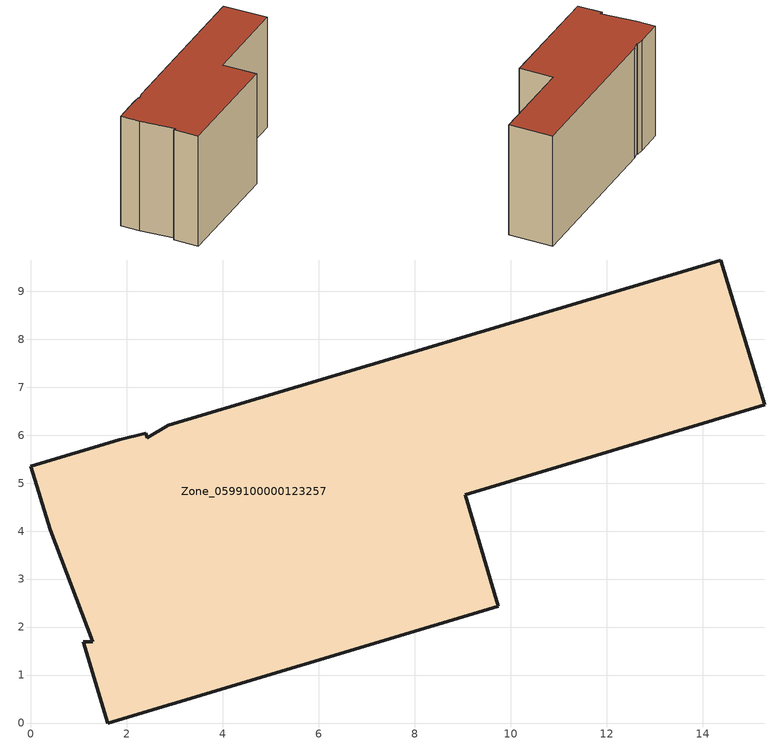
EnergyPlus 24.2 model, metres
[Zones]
Zone_0599100000123257
 floor ground (C_G): 1.84,5.9 2.39,6.04 2.42,5.94 2.87,6.21 14.38,9.65 15.29,6.63 9.05,4.76 9.74,2.43 1.6,0 1.09,1.7 1.29,1.69 0.4,4.03 0,5.35 z0
 wall outside (C_F): 0,5.35 0.4,4.03 1.29,1.69 1.09,1.7 1.6,0 9.74,2.43 9.05,4.76 15.29,6.63 14.38,9.65 2.87,6.21 2.42,5.94 2.39,6.04 1.84,5.9 0,5.35 z0:8.32
 roof outside (C_R): 2.39,6.04 1.84,5.9 0,5.35 0.4,4.03 1.29,1.69 1.09,1.7 1.6,0 9.74,2.43 9.05,4.76 15.29,6.63 14.38,9.65 2.87,6.21 2.42,5.94 z8.32
[BUILDING]
Pand.0599100000123257: North Axis=0; Terrain=City; Loads Convergence Tolerance Value=0.04; Temperature Convergence Tolerance Value=0.4; Solar Distribution=FullExterior; Maximum Number of Warmup Days=25; Minimum Number of Warmup Days=1
[Site:Location]
Rotterdam.The.Hague.AP_ZH_NLD Design_Conditions: Latitude=51.96; Longitude=4.45; Time Zone=1; Elevation=-4.5
[SITE:GROUNDTEMPERATURE:BUILDINGSURFACE]
18, 18, 18, 18, 18, 18, 18, 18, 18, 18, 18, 18
[MATERIAL] Thermal Absorptance=0.9; Solar Absorptance=0.7; Visible Absorptance=0.7
Name | Roughness | Thickness | Conductivity | Density | Specific Heat
G.TC.1975-1991 | MediumSmooth | 0.15 | 0.288461 | 540 | 1210
F.TC.1975-1991 | Rough | 0.3 | 0.230769 | 1920 | 840
R.TC.1975-1991 | MediumRough | 0.2 | 0.153846 | 1500 | 1000
[CONSTRUCTION]
C_G: G.TC.1975-1991
C_F: F.TC.1975-1991
C_R: R.TC.1975-1991
[ZONE]
Zone_0599100000123257: Type=1; Multiplier=1; Ceiling Height=Autocalculate; Volume=Autocalculate; Floor Area=autocalculate; Part of Total Floor Area=Yes
[ZONEINFILTRATION:DESIGNFLOWRATE]
Infil_Zone_0599100000123257: Zone or ZoneList or Space or SpaceList=Zone_0599100000123257; Schedule=AlwaysOn; Design Flow Rate Calculation Method=Flow/Area; Flow Rate per Floor Area=0.003; Constant Term Coefficient=1; Temperature Term Coefficient=0; Velocity Term Coefficient=0; Velocity Squared Term Coefficient=0
[HVACTEMPLATE:ZONE:IDEALLOADSAIRSYSTEM]
Zone_0599100000123257: Maximum Heating Supply Air Temperature=50; Minimum Cooling Supply Air Temperature=13; Maximum Heating Supply Air Humidity Ratio=0.0156; Minimum Cooling Supply Air Humidity Ratio=0.0077; Heating Limit=NoLimit; Cooling Limit=NoLimit; Dehumidification Control Type=ConstantSensibleHeatRatio; Cooling Sensible Heat Ratio=0.7; Dehumidification Setpoint=60; Humidification Control Type=None; Humidification Setpoint=30; Outdoor Air Method=None; Outdoor Air Flow Rate per Person=0.00944; Outdoor Air Flow Rate per Zone Floor Area=0; Outdoor Air Flow Rate per Zone=0; Demand Controlled Ventilation Type=None; Outdoor Air Economizer Type=NoEconomizer; Heat Recovery Type=None; Sensible Heat Recovery Effectiveness=0.7; Latent Heat Recovery Effectiveness=0.65
[ZONECONTROL:THERMOSTAT]
ThermostatControl_Zone_0599100000123257: Zone or ZoneList=Zone_0599100000123257; Control Type Schedule=DualSetpointControlType; Control 1=Thermostat_Zone_0599100000123257; Temperature Difference Between Cutout And Setpoint=0
[THERMOSTATSETPOINT:DUALSETPOINT]
Thermostat_Zone_0599100000123257: Heating Setpoint Temperature Schedule=HeatingSetpoint_Zone_0599100000123257; Cooling Setpoint Temperature Schedule=CoolingSetpoint_Zone_0599100000123257
[SCHEDULE:COMPACT]
HeatingSetpoint_Zone_0599100000123257: Through: 12/31, For: AllDays, Until: 24:00, 21
CoolingSetpoint_Zone_0599100000123257: Through: 12/31, For: AllDays, Until: 24:00, 24
DualSetpointControlType: Through: 12/31, For: AllDays, Until: 24:00, 4
AlwaysOn: Through: 12/31, For: AllDays, Until: 24:00, 1
